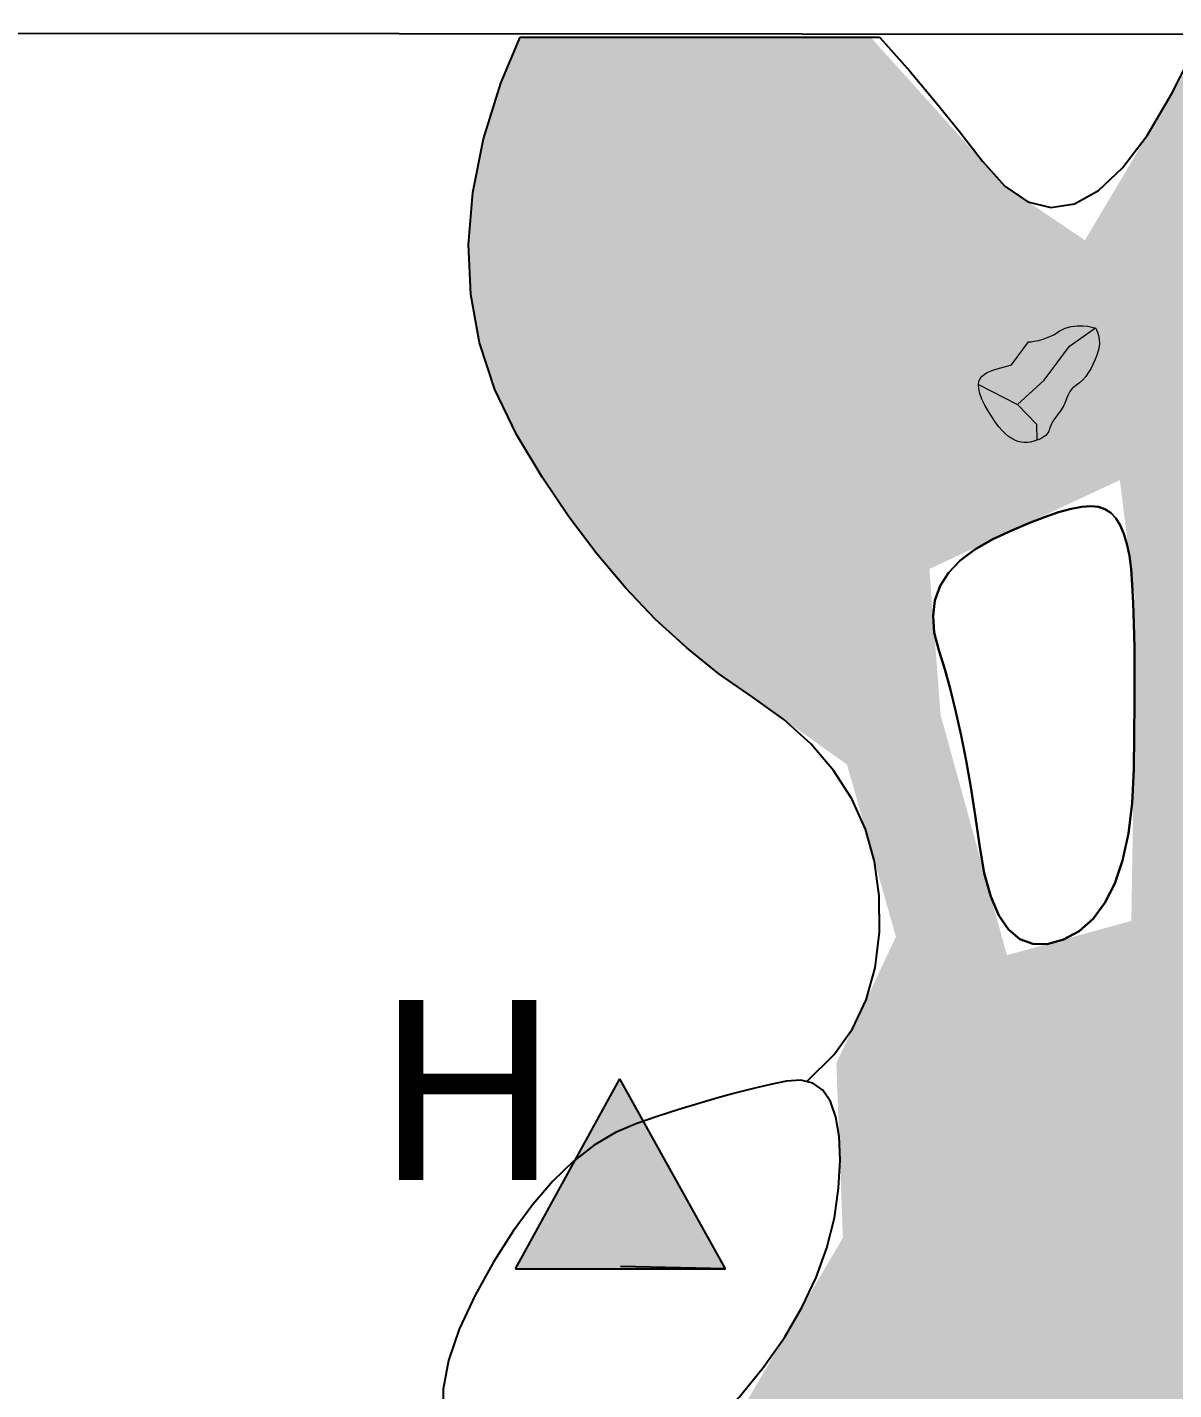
# Model space of a CAD drawing. Header units: metres. Extents: x -231 to 724, y -201 to 398.
# Drawn here: x 10.38 to 48.59, y 352.61 to 398.02 of the extents above; entities that cross this region are included whole.
import ezdxf

# ---------------------------------------------------------------- set-up
doc = ezdxf.new("R2010")
doc.units = ezdxf.units.M
doc.header["$MEASUREMENT"] = 0
for name, color, linetype in [('Espace Papier - Cadre Visible', 250, 'Continuous'), ('Topo Dessin - Entrées', 224, 'Continuous'), ('Topo Dessin - Fond', 254, 'Continuous'), ('Topo Dessin - Galeries', 10, 'Continuous'), ('Topo Dessin - Puits', 36, 'Continuous'), ('Topo Dessin - Spéléothèmes', 26, 'Continuous')]:
    doc.layers.add(name, color=color, linetype=linetype)
doc.styles.add('PUITS', font='WINGDNG3.TTF')
doc.linetypes.add('PUITS_2', pattern='A,0.6,["p",PUITS,S=1,R=0,X=-0.4,Y=0],0.6', length=1.2)

# ---------------------------------------------------------------- blocks, each defined once
blk = doc.blocks.new('*U147')
at = {"layer": 'Topo Dessin - Spéléothèmes'}
h = blk.add_hatch(color=255, dxfattribs=at)
h.dxf.hatch_style = 2
edge = h.paths.add_edge_path()
edge.add_spline(control_points=[(-0.4275363497195066, 0.7489637584932893), (-0.8554172089875358, 0.85576171853603), (-1.390096028298313, 1.282953558706993), (-1.49723849788958, 0.3210828992252459), (-1.604380967480846, -0.6414767793535248), (-1.390096028298313, -0.9618706594818036), (-0.9622151690302836, -1.069357638621568), (-0.534678819310777, -1.176155598664309), (-0.6414767793535212, -0.9618706594818036), (-0.2139404296340146, -0.8550726994390629), (0.2139404296340146, -0.7482747393962654), (0.2139404296340146, -0.5346788193107841), (0.5350233288592996, -0.5346788193107841), (0.8554172089875323, -0.5346788193107841), (1.069702148170073, -0.4278808592680434), (1.390440537846835, -0.2135959200855382), (1.711178927523594, 0), (1.711178927523594, 0.3210828992252459), (1.711178927523594, 0.3210828992252459), (1.711178927523594, 0.3210828992252459), (1.390096028298309, 0.7489637584932893), (0.9625596785788026, 0.7489637584932893), (0.5350233288592996, 0.7489637584932893), (0.2139404296340146, 0.9625596785787707), (0.2139404296340146, 0.9625596785787707), (0.2139404296340146, 0.9625596785787707), (-0.4275363497195066, 0.7489637584932893), (-0.4275363497195066, 0.7489637584932893)], knot_values=[0, 0, 0, 0, 1, 1, 1, 2, 2, 2, 3, 3, 3, 4, 4, 4, 5, 5, 5, 6, 6, 6, 7, 7, 7, 8, 8, 8, 9, 9, 9, 9], degree=3, periodic=0)
at = {"layer": 'Topo Dessin - Spéléothèmes', "lineweight": 5}
for points in [[(-1.339829022281332, 0.8154181055063532), (-0.8554172089875358, -0.1067979600427975), (0, 0), (0.9625596785788026, 0.3210828992252459), (1.711178927523594, 0.3210828992252459)], [(-0.8554172089875358, -0.1067979600427975), (-0.7486192489447916, -0.7482747393962654), (-0.9622151690302836, -1.069357638621568)]]:
    blk.add_lwpolyline(points, dxfattribs=at)
at = {"layer": 'Topo Dessin - Spéléothèmes', "lineweight": 9}
blk.add_open_spline([(-0.4275363497195066, 0.7489637584932893), (-0.8554172089875358, 0.85576171853603), (-1.390096028298313, 1.282953558706993), (-1.49723849788958, 0.3210828992252459), (-1.604380967480846, -0.6414767793535248), (-1.390096028298313, -0.9618706594818036), (-0.9622151690302836, -1.069357638621568), (-0.534678819310777, -1.176155598664309), (-0.6414767793535212, -0.9618706594818036), (-0.2139404296340146, -0.8550726994390629), (0.2139404296340146, -0.7482747393962654), (0.2139404296340146, -0.5346788193107841), (0.5350233288592996, -0.5346788193107841), (0.8554172089875323, -0.5346788193107841), (1.069702148170073, -0.4278808592680434), (1.390440537846835, -0.2135959200855382), (1.711178927523594, 0), (1.711178927523594, 0.3210828992252459), (1.711178927523594, 0.3210828992252459), (1.711178927523594, 0.3210828992252459), (1.390096028298309, 0.7489637584932893), (0.9625596785788026, 0.7489637584932893), (0.5350233288592996, 0.7489637584932893), (0.2139404296340146, 0.9625596785787707), (0.2139404296340146, 0.9625596785787707), (0.2139404296340146, 0.9625596785787707), (-0.4275363497195066, 0.7489637584932893), (-0.4275363497195066, 0.7489637584932893)], degree=3, knots=[0, 0, 0, 0, 1, 1, 1, 2, 2, 2, 3, 3, 3, 4, 4, 4, 5, 5, 5, 6, 6, 6, 7, 7, 7, 8, 8, 8, 9, 9, 9, 9], dxfattribs=at)

msp = doc.modelspace()

# ---------------------------------------------------------------- hatches: boundary and pattern name
at = {"layer": 'Topo Dessin - Entrées'}
h = msp.add_hatch(color=256, dxfattribs=at)
h.dxf.hatch_style = 1
h.paths.add_polyline_path([(26.64733113876764, 356.6393439599257), (33.64733113876764, 356.6393439599257), (30.12382638753252, 362.9728985900234)])
at = {"layer": 'Topo Dessin - Fond'}
h = msp.add_hatch(color=256, dxfattribs=at)
h.dxf.hatch_style = 1
h.paths.add_polyline_path([(58.08262208294172, 354.9130066240467), (58.59869746191339, 355.744078526693), (59.03017035623952, 356.6709349973206), (59.37704076592036, 357.6935760359301), (59.63930869095589, 358.8120016425213), (59.81697413134604, 360.0262118170953), (60.54564185932253, 365.0795416957116), (65.39791921318786, 365.0703958826482), (69.0781277127448, 365.0239124269427), (70.40074671373321, 365.0056007625739), (76.55767653628126, 364.9138921701547), (74.26964119699711, 357.4887748592269), (74.39680612191296, 357.1146427698201), (74.8198188234335, 356.4934516376662), (75.43459719392263, 355.9314215657176), (76.24114123338063, 355.4285525539741), (77.0942166463508, 355.0538658492882), (77.84858913737685, 354.8763826985127), (78.50425870645881, 354.8961031016473), (79.06122535359668, 355.1130270586924), (79.51948907879046, 355.5271545696479), (79.87904988204014, 356.1384856345136), (80.12975292552308, 356.9155451148479), (80.84069883614318, 362.0095171917259), (82.73081687449252, 370.5597797820536), (82.77809338989982, 370.9005782976623), (82.81616415316603, 372.0415413671625), (82.71605090919866, 373.052913540038), (82.47775365799748, 373.9346948162892), (82.10127239956273, 374.6868851959158), (81.58660713389426, 375.3094846789178), (80.93375786099224, 375.8024932652953), (80.18220573571946, 376.2025344926645), (79.37143191293887, 376.5462318986421), (78.50143639265052, 376.8335854832277), (77.57221917485458, 377.0645952464216), (76.58378025955071, 377.2392611882236), (75.88885397935198, 377.3177457184202), (69.47309016603835, 377.5802931357248), (70.42255302923195, 380.5431269804341), (71.77714117620923, 383.2149445306962), (72.07129092644593, 383.8628314604147), (72.59628909163939, 385.2165650500276), (73.08736202352405, 386.6929614419684), (73.54450972209949, 388.2920206362371), (73.96773218736621, 390.0137426328344), (74.35702941932387, 391.858127431759), (74.71240141797304, 393.8251750330148), (75.40387708453432, 397.6850392789481), (49.56054570661037, 397.5430912877243), (45.62632923807512, 390.9192611871327), (42.87365672268168, 392.7779566493297), (42.57609400370125, 393.1462865310057), (38.48604761688962, 397.685271015624), (26.80487011174682, 397.685271015624), (26.16634842163945, 396.1500846235643), (25.58964123185683, 394.3005974211693), (25.23008049818054, 392.5102712789795), (25.08766622061057, 390.779106196995), (25.16239839914692, 389.1071021752153), (25.45427703378959, 387.4942592136409), (25.96330212453859, 385.9405773122718), (26.68947367139413, 384.4460564711077), (27.54254894521752, 383.0275998246301), (28.43228521687092, 381.7021105073212), (29.35868248635394, 380.4695885191803), (30.32174075366695, 379.3300338602081), (31.3214600188096, 378.2834465304039), (32.35784028178227, 377.3298265297684), (33.12757573948073, 376.7124459105962), (37.70048553824918, 373.4406903551489), (39.32963748597498, 367.7032475762931), (37.34277466307793, 363.4939405541443), (37.56276425361541, 357.6737195995086), (34.22749350806826, 351.9987352426676), (28.9191598244191, 347.933272977482), (23.8730991236609, 350.1830192013057), (21.38374148689933, 345.1283885777046), (46.47002662917028, 331.657866246073), (46.47088733849296, 332.4577806084482), (46.36231362342608, 333.9537100391793), (46.15820480745292, 335.5243910088265), (45.49383689006368, 339.357675362592), (45.29676221547311, 340.9990498347537), (45.06726960985029, 345.5039085045801), (46.50728918469487, 346.2316652072727), (50.28811917181717, 348.7382412531498), (52.52987815395027, 350.5857982287886), (53.1390159320797, 351.0562695312959), (57.56032449997878, 354.2736642727804)])
h.paths.add_polyline_path([(43.02781004029976, 367.0907657083469), (40.81705765185483, 375.1019400353068), (40.44563612708919, 379.962542957337), (46.78955364108872, 382.9247502707196), (47.28767890823371, 378.9811589250936), (47.28260888988075, 375.4965667685566), (47.27273858377157, 374.4373023116899), (47.1737810143095, 368.2321878399242)], flags=16)
edge = h.paths.add_edge_path(flags=16)
edge.add_spline(control_points=[(62.21978816471196, 377.5930401240608), (62.71048743752612, 377.9366314538794), (63.21311560592287, 377.74099529615), (63.70381487873703, 378.0845866259685), (64.19451415155118, 378.428177955787), (64.8201728813264, 378.3175111327582), (64.8201728813264, 378.3175111327582), (64.8201728813264, 378.3175111327582), (64.85689496946232, 378.0691397226594), (64.89361705759823, 377.8207683125606)], knot_values=[6.5, 6.5, 6.5, 6.5, 7.5, 7.5, 7.5, 8.5, 8.5, 8.5, 9, 9, 9, 9], degree=3, periodic=0)
edge.add_line((64.52228370594466, 378.0252629181479), (65.16435200985148, 378.6551727335489))
edge = h.paths.add_edge_path(flags=16)
edge.add_spline(control_points=[(37.73921911285549, 342.5819353833543), (37.5041747128172, 342.3468909833161), (37.22181862279606, 342.2522652529065), (37.22181297569776, 342.2522633604153)], knot_values=[7.00001, 7.00001, 7.00001, 7.00001, 8, 8, 8, 8], degree=3, periodic=0)
edge.add_spline(control_points=[(37.22181297561306, 342.2522633603869), (37.22181297561306, 342.2522633603869), (36.99813945497044, 342.217006347811), (36.77446593432784, 342.1817493352352)], knot_values=[6.5, 6.5, 6.5, 6.5, 7, 7, 7, 7], degree=3, periodic=0)
edge.add_spline(control_points=[(36.77446593432784, 342.1817493352352), (36.55079241368523, 342.1464923226594), (36.32711889304262, 342.1112353100834), (36.32711889304262, 342.1112353100834), (36.32711889304262, 342.1112353100834), (36.13877820650831, 342.2054056533506), (35.95043751997399, 342.2995759966177)], knot_values=[5.5, 5.5, 5.5, 5.5, 6, 6, 6, 6.5, 6.5, 6.5, 6.5], degree=3, periodic=0)
edge.add_spline(control_points=[(34.53864058629082, 343.4763261797951), (34.53864058629082, 343.4763261797951), (34.82099997300767, 343.8059982027395), (35.1033593597443, 344.135670225707)], knot_values=[2, 2, 2, 2, 2.999999999929901, 3, 3, 3], degree=3, periodic=0)
edge.add_line((36.46063098657666, 345.7203686772289), (36.40929312469789, 344.3325903464415))
edge.add_spline(control_points=[(36.0444562201763, 344.3710202623655), (36.3741282431438, 344.3237076261347), (36.84513160254442, 344.3240109122644), (37.12779427541074, 344.1826795758312)], knot_values=[0, 0, 0, 0, 1, 1, 1, 1], degree=3, periodic=0)
edge = h.paths.add_edge_path(flags=16)
edge.add_spline(control_points=[(46.03716347134993, 387.1238545636161), (45.84140886922199, 386.6205546636553), (45.68142365549681, 386.3260050809504), (45.31399183285819, 386.0687265489606)], knot_values=[4, 4, 4, 4, 5, 5, 5, 5], degree=3, periodic=0)
edge.add_spline(control_points=[(45.31399183285819, 386.0687265489606), (44.94576983425691, 385.8108947298055), (45.11728885558337, 385.5659401813797), (44.71234909343249, 385.0998715773483)], knot_values=[3, 3, 3, 3, 4, 4, 4, 4], degree=3, periodic=0)
edge.add_spline(control_points=[(44.71234909343249, 385.0998715773483), (44.30780441926289, 384.6340796168997), (44.60235400196777, 384.4740944031746), (44.02629030647172, 384.2532569911517)], knot_values=[2, 2, 2, 2, 3, 3, 3, 3], degree=3, periodic=0)
edge.add_spline(control_points=[(42.29618517134467, 385.4182045997425), (42.12988540849875, 385.7226628646943), (42.06884862965384, 385.9451989132098), (42.07974974619942, 386.1115154849416)], knot_values=[0.7439637676881028, 0.7439637676881028, 0.7439637676881028, 0.7439637676881028, 1, 1, 1, 1], degree=3, periodic=0)
edge.add_spline(control_points=[(43.17934202356155, 386.7678821971029), (43.17934202356155, 386.7678821971029), (43.74347682347499, 387.5279470966736), (43.74347682347499, 387.5279470966736), (43.74347682347499, 387.5279470966736), (44.28321784340273, 387.5408243674032), (44.77352202823555, 387.8841390536388), (45.26382314114271, 388.227451588889), (45.9756306219824, 387.9945892041835), (45.97563954140432, 387.9945862862429)], knot_values=[6.000006265346602, 6.000006265346602, 6.000006265346602, 6.000006265346602, 7.000006265346602, 7.000006265346602, 7.000006265346602, 8.000006265346602, 8.000006265346602, 8.000006265346602, 9, 9, 9, 9], degree=3, periodic=0)
edge = h.paths.add_edge_path(flags=16)
edge.add_spline(control_points=[(57.53090703320959, 389.6217479243007), (57.53121517191736, 390.099979198744), (57.81778417013401, 390.4343096966634), (57.81778417013401, 390.4343096966634), (57.81778417013401, 390.4343096966634), (58.00906127297594, 390.4582674811917), (58.20033837581786, 390.4822252657201)], knot_values=[0.5, 0.5, 0.5, 0.5, 1.5, 1.5, 1.5, 2, 2, 2, 2], degree=3, periodic=0)
edge.add_spline(control_points=[(58.20033837581786, 390.4822252657201), (58.39161547865979, 390.5061830502484), (58.58289258150172, 390.5301408347767), (58.58289258150172, 390.5301408347767), (58.58289258150172, 390.5301408347767), (58.91814749554443, 390.4826874737817), (58.91814749554443, 390.4826874737817), (58.91814749554443, 390.4826874737817), (59.87461004443103, 390.4820711963662), (60.16179532006321, 390.3384785585502)], knot_values=[7, 7, 7, 7, 7.5, 7.5, 7.5, 8.5, 8.5, 8.5, 9.5, 9.5, 9.5, 9.5], degree=3, periodic=0)
edge.add_spline(control_points=[(60.11372568164968, 389.525916786174), (60.017894543517, 389.0954470114468), (59.30054763187441, 389.0951388727391), (59.30054763187441, 389.0951388727391), (59.30054763187441, 389.0951388727391), (59.06143199465277, 388.9158021448228), (58.82231635743113, 388.7364654169066)], knot_values=[4.5, 4.5, 4.5, 4.500000000031159, 5.5, 5.5, 5.5, 6, 6, 6, 6], degree=3, periodic=0)
edge.add_spline(control_points=[(60.16179532006321, 390.3384785585502), (60.44836431827986, 390.1951940594417), (60.20955681976596, 389.9563865609279), (60.11372568165267, 389.5259167861874)], knot_values=[5.999999999968841, 5.999999999968841, 5.999999999968841, 5.999999999968841, 6.999999999968841, 6.999999999968841, 6.999999999968841, 7], degree=3, periodic=0)
edge.add_spline(control_points=[(60.11372568164968, 389.525916786174), (60.017894543517, 389.0954470114468), (59.30054763187441, 389.0951388727391), (59.30054763187441, 389.0951388727391), (59.30054763187441, 389.0951388727391), (59.06143199465277, 388.9158021448228), (58.82231635743113, 388.7364654169066)], knot_values=[4.5, 4.5, 4.5, 4.500000000031159, 5.5, 5.5, 5.5, 6, 6, 6, 6], degree=3, periodic=0)
edge.add_spline(control_points=[(58.82231635743113, 388.7364654169066), (58.58320072020949, 388.5571286889905), (58.34408508298785, 388.3777919610742), (58.34408508298785, 388.3777919610742), (58.34408508298785, 388.3777919610742), (58.17661169532037, 388.461528654908), (58.00913830765289, 388.5452653487417)], knot_values=[3.5, 3.5, 3.5, 3.5, 4, 4, 4, 4.5, 4.5, 4.5, 4.5], degree=3, periodic=0)
edge = h.paths.add_edge_path(flags=16)
edge.add_spline(control_points=[(58.51541707409319, 393.1857982148535), (58.14741466594389, 394.7557426387261), (57.71806382546221, 395.368919185753), (58.53947715736533, 395.7615522626852)], knot_values=[0, 0, 0, 0, 1, 1, 1, 1], degree=3, periodic=0)
edge.add_spline(control_points=[(58.53947715736533, 395.7615522626852), (59.36144377643402, 396.1533951636546), (59.9011847963617, 396.1662724343842), (60.28149388972984, 395.883809946446)], knot_values=[1, 1, 1, 1, 2, 2, 2, 2], degree=3, periodic=0)
edge.add_spline(control_points=[(60.3059049680607, 394.8045647953877), (59.90136029389105, 394.338772834939), (59.77888301967818, 394.2530133242758), (59.3739432575273, 393.7869447202445)], knot_values=[3, 3, 3, 3, 4, 4, 4, 4], degree=3, periodic=0)
edge.add_spline(control_points=[(59.3739432575273, 393.7869447202445), (58.96955678254196, 393.3200859402505), (58.51541707409319, 393.1857982148535), (58.51541707409319, 393.1857982148535)], knot_values=[4, 4, 4, 4, 5, 5, 5, 5], degree=3, periodic=0)
edge.add_line((57.56400888782508, 392.7557007125093), (58.3859201096902, 393.7018064245152))
edge = h.paths.add_edge_path(flags=16)
edge.add_spline(control_points=[(66.5997894751536, 394.1997820776895), (66.25675143250069, 394.6896911745411), (66.72248633981845, 396.1133178313806), (66.72248633981845, 396.1133178313806), (66.72248633981845, 396.1133178313806), (67.45814016105834, 396.6284281825256), (67.67925421666398, 396.0519693990482), (67.9003682722696, 395.4755106155708), (67.789424805658, 394.8502469737768), (67.789424805658, 394.8502469737768), (67.789424805658, 394.8502469737768), (67.86975767630466, 394.6822605579861), (67.9589026472658, 394.4483523150581)], knot_values=[6.547990649118702, 6.547990649118702, 6.547990649118702, 6.547990649118702, 7.547990649118702, 7.547990649118702, 7.547990649118702, 8.547990649118702, 8.547990649118702, 8.547990649118702, 9.547990649118702, 9.547990649118702, 9.547990649118702, 10, 10, 10, 10], degree=3, periodic=0)
edge.add_spline(control_points=[(67.9589026472658, 394.4483523150581), (68.06697698335512, 394.1647751509431), (68.18800314210469, 393.7843075992872), (68.19454006533829, 393.4888159783633)], knot_values=[6, 6, 6, 6, 6.547990649118702, 6.547990649118702, 6.547990649118702, 6.547990649118702], degree=3, periodic=0)
edge.add_spline(control_points=[(68.19454006533829, 393.4888159783633), (68.20702224808645, 392.9487983148528), (68.34237679302885, 392.4948168055882), (68.34237679302885, 392.4948168055882), (68.34237679302885, 392.4948168055882), (68.36678787135965, 391.4155716545298), (68.08472047140293, 391.0355392047445)], knot_values=[4, 4, 4, 4, 5, 5, 5, 6, 6, 6, 6], degree=3, periodic=0)
edge.add_spline(control_points=[(67.44069421068033, 391.955304025285), (67.35191292632538, 392.2128548762713), (67.26313164197045, 392.4704057272575), (67.26313164197045, 392.4704057272575), (67.26313164197045, 392.4704057272575), (67.19564203042572, 392.7318525324717), (67.08935726394137, 393.0621000139813)], knot_values=[1.540577120775739, 1.540577120775739, 1.540577120775739, 1.540577120775739, 2.040577120775739, 2.040577120775739, 2.040577120775739, 2.5, 2.5, 2.5, 2.5], degree=3, periodic=0)
edge.add_spline(control_points=[(67.08935726394137, 393.0621000139813), (66.96429794354911, 393.4506836931383), (66.7855270869504, 393.9345212776249), (66.5997894751536, 394.1997820776895)], knot_values=[1, 1, 1, 1, 1.540577120775739, 1.540577120775739, 1.540577120775739, 1.540577120775739], degree=3, periodic=0)

# ---------------------------------------------------------------- linework, layer by layer
at = {"layer": 'Espace Papier - Cadre Visible'}
msp.add_line((75.45935152820391, 397.7508424413523), (-229.2429299104932, 398.0179866469602), dxfattribs=at)
at = {"layer": 'Topo Dessin - Entrées'}
for p, q in [((26.64733113876764, 356.6393439599257, 19.07125745051825), (30.12382638753252, 362.9728985900234, 19.07125745051825)), ((33.64733113876764, 356.6393439599257, 19.07125745051825), (30.12382638753252, 362.9728985900234, 19.07125745051825)), ((26.64733113876764, 356.6393439599257, 19.07125745051825), (33.64733113876764, 356.6393439599257, 19.07125745051825)), ((33.64733113876764, 356.6393439599257, 19.07125745051825), (30.14823479494476, 356.7188724243007, 19.07125745051825))]:
    msp.add_line(p, q, dxfattribs=at)
at = {"layer": 'Topo Dessin - Fond'}
msp.add_line((26.80487011174682, 397.685271015624), (38.78231016957398, 397.685271015624), dxfattribs=at)
msp.add_lwpolyline([(47.27273858377157, 374.4373023116899), (47.25440801528316, 373.2878877047889), (47.1980063356616, 372.1539676428025), (47.0739226961532, 371.1411868206802), (46.88215709675785, 370.2495452384225), (46.62270953747566, 369.4790428960288), (46.2955800183064, 368.8296797934994), (45.90076853925029, 368.3014559308341), (45.43827510030724, 367.8943713080333), (44.90809970147734, 367.6084259250966), (44.37087408399793, 367.4605230060253), (43.88722998910691, 367.4675657748204), (43.45716741680417, 367.6295542314821), (43.08068636708958, 367.9464883760101), (42.75778683996327, 368.4183682084046), (42.48846883542512, 369.0451937286656), (42.27273235347525, 369.8269649367932), (42.11057739411376, 370.7636818327868), (41.97098306485668, 371.7525168113119), (41.82292847322037, 372.690642267033), (41.66641361920483, 373.5780581999496), (41.50143850281029, 374.4147646100622), (41.32800312403629, 375.2007614973708), (41.14610748288328, 375.9360488618748), (40.95575157935104, 376.6206267035751), (40.75693541343958, 377.2544950224711), (40.60747070850016, 377.8446968260768), (40.56516918788384, 378.3982751219058), (40.63003085159107, 378.9152299099584), (40.80205569962141, 379.3955611902344), (41.08124373197506, 379.8392689627339), (41.46759494865182, 380.2463532274568), (41.96110934965213, 380.6168139844032), (42.56178693497554, 380.950651233573), (43.18925535116637, 381.2436392062658), (43.76314224476914, 381.4915521337811), (44.28344761578364, 381.694390016119), (44.75017146420987, 381.8521528532791), (45.16331379004782, 381.9648406452619), (45.5228745932975, 382.0324533920672), (45.82885387395891, 382.0549910936949), (46.08125163203226, 382.0324537501452), (46.29557827897236, 381.9606155330376), (46.48734422623465, 381.8352506139926), (46.65654947381893, 381.6563589930093), (46.8031940217254, 381.4239406700887), (46.92727786995385, 381.1379956452298), (47.02880101850451, 380.7985239184335), (47.10776346737714, 380.405525489699), (47.16416521657197, 379.9590003590271), (47.20505648473818, 379.4406368023687), (47.23748749052515, 378.8321230956755), (47.2614582339329, 378.1334592389479), (47.27696871496141, 377.3446452321854), (47.2840189336107, 376.4656810753883), (47.28260888988075, 375.4965667685564)], close=True, dxfattribs=at)
at = {"layer": 'Topo Dessin - Galeries'}
for points in [[(36.36114856356835, 362.8771291807526), (37.27042178319789, 363.7791262652614), (37.88096974420387, 364.6341442502234), (38.33641317321792, 365.5990328181946), (38.63675207023994, 366.6737919691751), (38.7819864352698, 367.8584217031649), (38.7749363557673, 369.0655890194231), (38.6184219191922, 370.2079609172089), (38.31244312554452, 371.2855373965223), (37.85699997482425, 372.2983184573631), (37.25209246703128, 373.2463040997314), (36.49772060216571, 374.1294943236275), (35.59388438022756, 374.9478891290511), (34.54058380121683, 375.7014885160021), (33.43088154258453, 376.4691738583009), (32.35784028178227, 377.3298265297684), (31.3214600188096, 378.2834465304039), (30.32174075366697, 379.3300338602081), (29.35868248635393, 380.4695885191803), (28.43228521687092, 381.7021105073212), (27.5425489452175, 383.0275998246301), (26.68947367139413, 384.4460564711077), (25.96330212453859, 385.9405773122718), (25.45427703378959, 387.4942592136409), (25.16239839914692, 389.1071021752153), (25.08766622061057, 390.779106196995), (25.23008049818054, 392.5102712789795), (25.58964123185683, 394.3005974211693), (26.16634842163944, 396.1500846235643), (26.80487011174682, 397.685271015624)], [(38.78231016957398, 397.685271015624), (38.89479104683323, 397.5629060165794), (39.78734712765265, 396.5515337243445), (40.63760203572281, 395.5457958500564), (41.4455557710437, 394.5456923937155), (42.21120833361533, 393.5512233553214), (42.96135048473161, 392.718742922788), (43.72277298568702, 392.2046052840293), (44.49547583648132, 392.0088104390453), (45.27945903711452, 392.1313583878356), (46.07472258758662, 392.5722491304006), (46.88126648789762, 393.33148266674), (47.69909073804752, 394.4090589968542), (48.52819533803654, 395.8049781207429), (49.33754666345169, 397.3991746149628), (49.46731314078841, 397.6852710156238)]]:
    msp.add_lwpolyline(points, dxfattribs=at)
msp.add_lwpolyline([(42.56178693497554, 380.950651233573), (41.96110934965213, 380.6168139844032), (41.46759494865182, 380.2463532274568), (41.08124373197506, 379.8392689627339), (40.80205569962141, 379.3955611902344), (40.63003085159107, 378.9152299099584), (40.56516918788384, 378.3982751219058), (40.60747070850016, 377.8446968260768), (40.75693541343958, 377.2544950224711), (40.95575157935104, 376.6206267035751), (41.14610748288328, 375.9360488618751), (41.32800312403629, 375.2007614973708), (41.50143850281029, 374.4147646100622), (41.66641361920483, 373.5780581999496), (41.82292847322037, 372.690642267033), (41.97098306485668, 371.7525168113119), (42.11057739411376, 370.763681832787), (42.27273235347525, 369.8269649367932), (42.48846883542512, 369.0451937286656), (42.75778683996327, 368.4183682084046), (43.08068636708958, 367.9464883760101), (43.45716741680417, 367.6295542314821), (43.88722998910691, 367.4675657748204), (44.37087408399793, 367.4605230060253), (44.90809970147734, 367.6084259250966), (45.43827510030724, 367.8943713080333), (45.90076853925029, 368.3014559308341), (46.2955800183064, 368.8296797934994), (46.62270953747566, 369.4790428960288), (46.88215709675785, 370.2495452384225), (47.0739226961532, 371.1411868206802), (47.1980063356616, 372.1539676428025), (47.25440801528316, 373.2878877047889), (47.27273858377157, 374.4373023116899), (47.28260888988075, 375.4965667685566), (47.2840189336107, 376.4656810753883), (47.27696871496141, 377.3446452321854), (47.2614582339329, 378.1334592389479), (47.23748749052515, 378.8321230956757), (47.20505648473818, 379.4406368023687), (47.16416521657197, 379.9590003590271), (47.10776346737714, 380.405525489699), (47.02880101850451, 380.7985239184335), (46.92727786995385, 381.1379956452298), (46.8031940217254, 381.4239406700887), (46.65654947381893, 381.6563589930093), (46.48734422623465, 381.8352506139926), (46.29557827897236, 381.9606155330376), (46.08125163203226, 382.0324537501452), (45.82885387395891, 382.0549910936949), (45.5228745932975, 382.0324533920672), (45.16331379004782, 381.9648406452619), (44.75017146420987, 381.8521528532791), (44.28344761578364, 381.694390016119), (43.76314224476914, 381.4915521337811), (43.18925535116637, 381.2436392062658)], close=True, dxfattribs=at)
at = {"layer": 'Topo Dessin - Puits', "linetype": 'PUITS_2', "flags": 128}
msp.add_lwpolyline([(25.30416280744839, 355.7624576820302), (24.77124956991634, 354.6262348860358), (24.41727077818564, 353.5807026072993), (24.24222643225653, 352.6258608458205), (24.24611653212878, 351.7617096015994), (24.42894107780285, 350.9882488746363), (24.79070006927827, 350.3054786649308), (25.33139350655529, 349.7133989724831), (26.05102138963366, 349.2120097972933), (26.87048951385805, 348.8466564202043), (27.71070367457264, 348.6626841220594), (28.57166387177722, 348.6600929028583), (29.453370105472, 348.8388827626014), (30.35582237565677, 349.1990537012883), (31.27902068233197, 349.7406057189193), (32.22296502549716, 350.4635388154942), (33.18765540515233, 351.3678529910131), (34.10696384980656, 352.3628577060041), (34.91476238796815, 353.357862420995), (35.61105101963722, 354.3528671359858), (36.19582974481386, 355.3478718509767), (36.66909856349798, 356.3428765659677), (37.03085747568969, 357.3378812809586), (37.28110648138886, 358.3328859959494), (37.41984558059539, 359.3278907109403), (37.46522751559655, 360.2542297276342), (37.43540502867904, 361.0432373477337), (37.33037811984309, 361.6949135712388), (37.15014678908847, 362.2092583981497), (36.89471103641517, 362.5862718284662), (36.56407086182344, 362.8259538621886), (36.15822626531315, 362.9283044993166), (35.67717724688418, 362.8933237398504), (35.14555978433168, 362.7806082481326), (34.5880098554502, 362.6497546885061), (34.00452746023984, 362.5007630609706), (33.39511259870073, 362.3336333655262), (32.75976527083276, 362.1483656021729), (32.09848547663603, 361.9449597709109), (31.41127321611043, 361.72341587174), (30.69812848925585, 361.4837339046602), (29.97850068546109, 361.1766818377768), (29.27183919411459, 360.7530276391946), (28.57814401521637, 360.2127713089138), (27.89741514876619, 359.5559128469343), (27.2296525947645, 358.7824522532563), (26.57485635321086, 357.8923895278796), (25.93302642410549, 356.8857246708043)], close=True, dxfattribs=at)

# ---------------------------------------------------------------- block references
at = {"layer": 'Topo Dessin - Spéléothèmes', "xscale": 1.4, "yscale": 1.4, "zscale": 1.4, "rotation": 35}
msp.add_blockref('*U147', (44.27106935736811, 386.2522756119232), dxfattribs=at)

# ---------------------------------------------------------------- texts
at = {"layer": 'Topo Dessin - Entrées', "insert": (21.96293408978545, 365.5993258326797), "char_height": 6, "attachment_point": 1}
msp.add_mtext_dynamic_manual_height_columns('{\\fVerdana|b0|i0|c0|p34;H}', width=13.49822754238085, gutter_width=12.5, heights=[0], dxfattribs=at)

doc.saveas('drawing.dxf')
